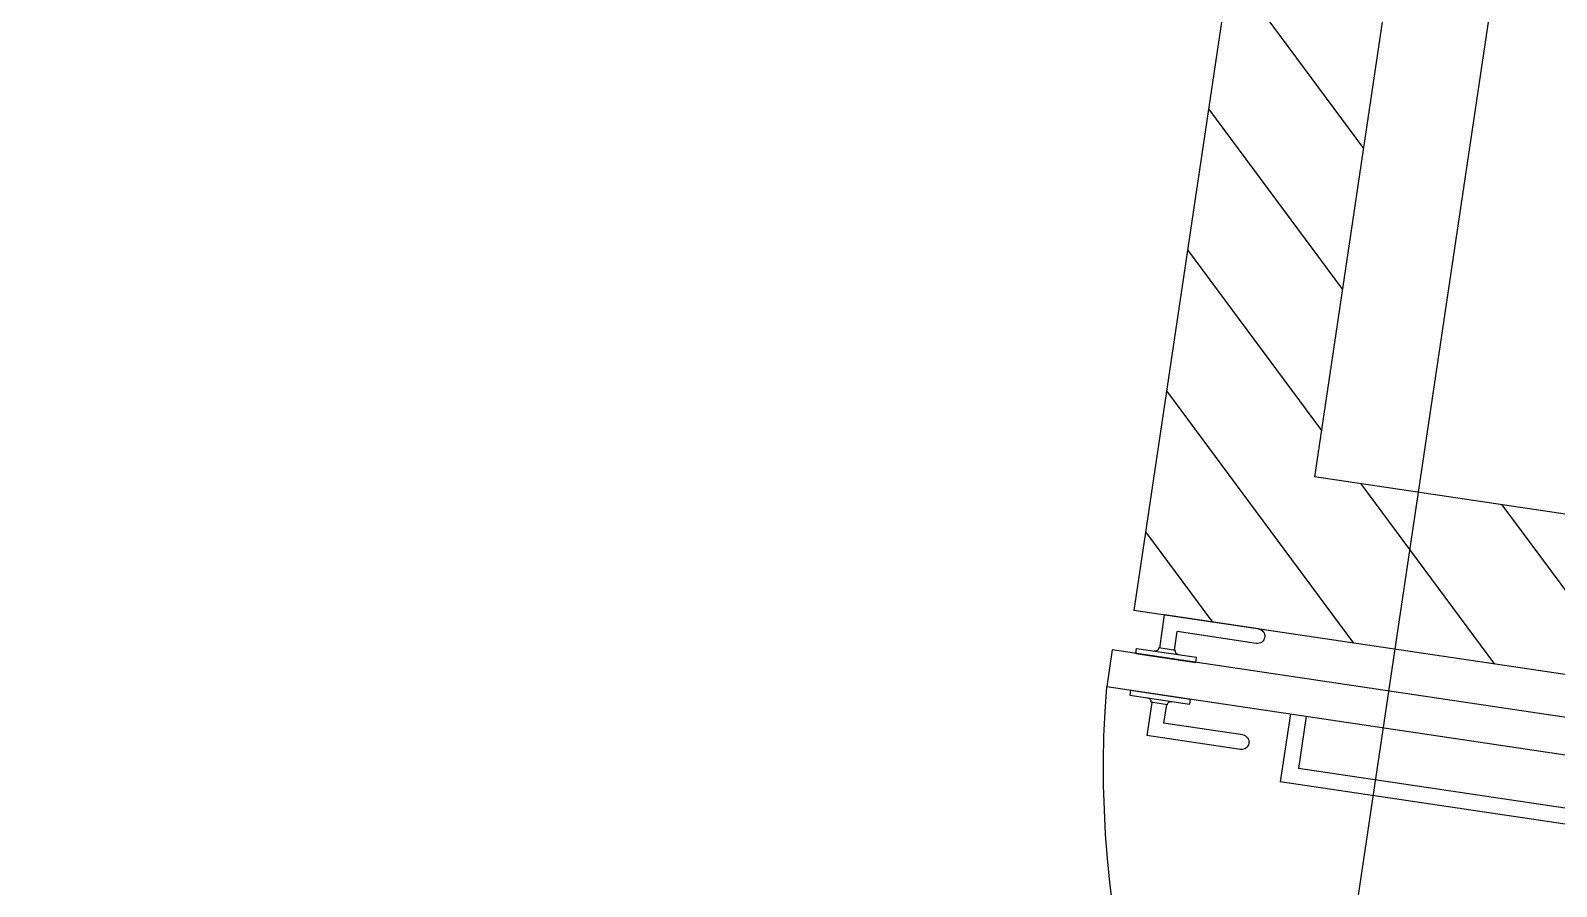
# Model space of a CAD drawing. Header units: millimetres. Extents: x 338 to 506, y 179 to 335.
# Drawn here: x 445.923 to 447.364, y 234.696 to 235.504 of the extents above; entities that cross this region are included whole.
import ezdxf

# ---------------------------------------------------------------- set-up
doc = ezdxf.new("R2010")
doc.units = ezdxf.units.MM
doc.linetypes.add('CENTER', pattern=[2, 1.25, -0.25, 0.25, -0.25])
doc.linetypes.add('DASHED2', pattern=[0.375, 0.25, -0.125])
for name, color, linetype in [('EJES_DE_COLUMNA', 255, 'DASHED2'), ('MUROS', 32, 'Continuous'), ('PUERTAS', 5, 'Continuous'), ('REJAS', 151, 'Continuous')]:
    doc.layers.add(name, color=color, linetype=linetype)

# ---------------------------------------------------------------- blocks, each defined once
blk = doc.blocks.new('*X221')
at = {"color": 0}
for p, q in [((2829.8179, 1810.2177), (2829.7429, 1810.1427)), ((2829.9526, 1810.2177), (2829.7429, 1810.008)), ((2830.0873, 1810.2177), (2829.9373, 1810.0677)), ((2830.222, 1810.2177), (2830.072, 1810.0677)), ((2830.3567, 1810.2177), (2830.2067, 1810.0677)), ((2829.8929, 1810.0233), (2829.7429, 1809.8733)), ((2829.8929, 1809.8886), (2829.7429, 1809.7386))]:
    blk.add_line(p, q, dxfattribs=at)
blk = doc.blocks.new('PUERTA_PMR')
at = {"layer": 'PUERTAS'}
for p, q in [((-0.1, 0.9948), (-0.1, 0.9848)), ((0, 0.9948), (-0.1, 0.9948)), ((-0.1, 0.9948), (0, 0.9948)), ((0, 0.9848), (0, 0.9948)), ((0.8311, 0.9949), (0.9207, 0.9949)), ((0.9205, 0.9632), (0.9207, 0.9949)), ((-0.1, 0.9848), (-0.11, 0.9848)), ((-0.11, 0.9848), (-0.11, 0.9748)), ((0.01, 0.9848), (0, 0.9848)), ((0.01, 0.9673), (0.01, 0.9848)), ((0.8311, 0.981), (0.9067, 0.981)), ((0.9066, 0.9632), (0.9067, 0.981)), ((-0.11, 0.9748), (-0.07, 0.9698)), ((-0.07, 0.9698), (-0.07, 0.9598)), ((-0.03, 0.9598), (-0.03, 0.9673)), ((-0.03, 0.9673), (0.01, 0.9673)), ((0.01, 0.9673), (0.01, 0.9548)), ((-0.065, 0.9548), (-0.035, 0.9548)), ((0.9422, 0.9596), (0.885, 0.9597)), ((0.885, 0.9548), (0.885, 0.9597)), ((0.9422, 0.9546), (0.885, 0.9548)), ((0.9055, 0.9632), (0.9216, 0.9632)), ((0.9422, 0.9547), (0.9422, 0.9596)), ((0.1854, 0.9198), (0.1854, 0.8548)), ((0.2004, 0.9198), (0.2004, 0.8698)), ((0.7744, 0.9198), (0.7744, 0.8698)), ((0.7894, 0.9198), (0.7894, 0.8548)), ((0.9422, 0.9198), (0.885, 0.9197)), ((0.885, 0.9197), (0.885, 0.9148)), ((0.9422, 0.9149), (0.885, 0.9148)), ((0.9055, 0.9113), (0.9216, 0.9113)), ((0.9066, 0.9113), (0.9067, 0.8935)), ((0.9205, 0.9113), (0.9207, 0.8797)), ((0.9422, 0.9198), (0.9422, 0.9149)), ((0.8311, 0.8935), (0.9067, 0.8935)), ((0.8311, 0.8797), (0.9207, 0.8797)), ((0.2004, 0.8698), (0.7744, 0.8698)), ((0.1854, 0.8548), (0.7894, 0.8548)), ((-0.07, 0.025), (-0.07, 0.035)), ((-0.065, 0.04), (-0.035, 0.04)), ((-0.03, 0.035), (-0.03, 0.0275)), ((-0.11, 0.02), (-0.07, 0.025)), ((-0.11, 0.01), (-0.11, 0.02)), ((-0.03, 0.0275), (0.01, 0.0275)), ((0.01, 0.0275), (0.01, 0.01)), ((-0.1, 0.01), (-0.11, 0.01)), ((-0.1, 0), (-0.1, 0.01)), ((0, 0), (-0.1, 0)), ((-0.1, 0), (0, 0)), ((0.01, 0.01), (0, 0.01)), ((0, 0.01), (0, 0))]:
    blk.add_line(p, q, dxfattribs=at)
blk.add_lwpolyline([(0.01, 0.9198), (0.01, 0.9548), (0.9648, 0.9548), (0.9648, 0.9198)], close=True, dxfattribs=at)
for centre, radius, start, end in [((0.8311, 0.9879), 0.00695, 90, 270), ((-0.065, 0.9598), 0.005, 180, 270), ((-0.035, 0.9598), 0.005, 270, 360), ((0.9023, 0.9629), 0.00329, 260.0412, 5.0079), ((0.9249, 0.9629), 0.00329, 174.7133, 279.68), ((0.0091, 0.9854), 0.958, 270.0564, 356.0674), ((0.9023, 0.9116), 0.00329, 354.9921, 99.9588), ((0.9249, 0.9116), 0.00329, 80.32, 185.2867), ((0.8311, 0.8866), 0.00695, 90, 270), ((-0.065, 0.035), 0.005, 90, 180), ((-0.035, 0.035), 0.005, 0, 90)]:
    blk.add_arc(centre, radius, start, end, dxfattribs=at)
blk = doc.blocks.new('BAÑOS_POSTERIOR_PISO_2_A_4')
at = {"layer": 'MUROS'}
for p, q in [((2831.26043, 1810.21768), (2829.74293, 1810.21769)), ((2829.74293, 1809.16769), (2829.74293, 1810.21769)), ((2831.26043, 1810.06768), (2829.89293, 1810.06768)), ((2829.89293, 1809.31769), (2829.89293, 1810.06768))]:
    blk.add_line(p, q, dxfattribs=at)
at = {"layer": 'MUROS', "linetype": 'Continuous'}
blk.add_blockref('*X221', (0, 0), dxfattribs=at)
at = {"layer": 'REJAS', "color": 30, "xscale": -1, "rotation": 270}
blk.add_blockref('PUERTA_PMR', (2828.74818, 1809.26769), dxfattribs=at)
blk = doc.blocks.new('EJES_ESTRUCTURALES')
at = {"layer": 'EJES_DE_COLUMNA', "color": 9, "linetype": 'CENTER'}
blk.add_line((661.47768, 142.25478), (759.37077, 142.2588), dxfattribs=at)
blk = doc.blocks.new('A$C7152A42C')
at = {"layer": 'EJES_DE_COLUMNA'}
blk.add_blockref('EJES_ESTRUCTURALES', (-631.22088, -95.28525), dxfattribs=at)
at = {"layer": 'MUROS'}
blk.add_blockref('BAÑOS_POSTERIOR_PISO_2_A_4', (-2769.16502, -1762.99746), dxfattribs=at)

msp = doc.modelspace()

# ---------------------------------------------------------------- block references
at = {"layer": 'MUROS', "color": 32, "rotation": 81.53046525965426}
msp.add_blockref('A$C7152A42C', (484.7482, 168.0844), dxfattribs=at)

doc.saveas('drawing.dxf')
